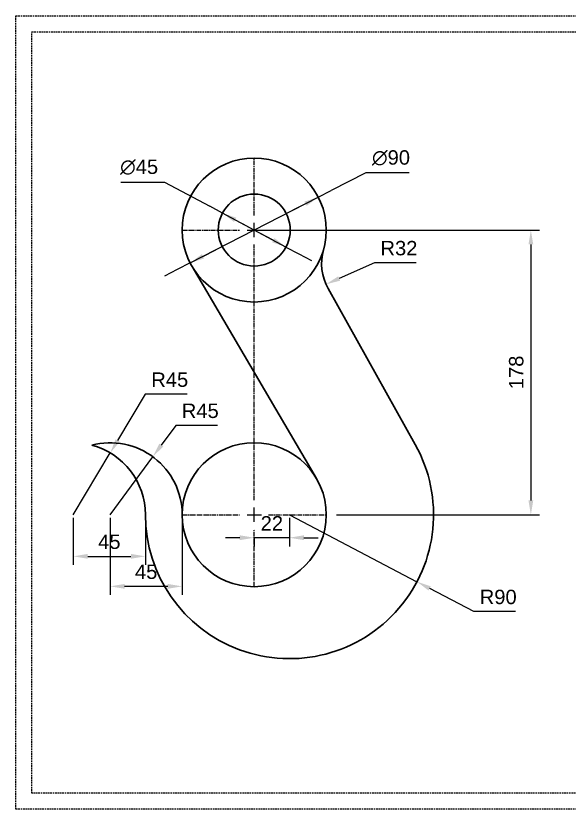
# Model space of a CAD drawing. Header units: millimetres. Extents: x 355 to 1692, y 78 to 574.
# Drawn here: x 355 to 700.6, y 77.5 to 573.5 of the extents above; entities that cross this region are included whole.
import ezdxf

# ---------------------------------------------------------------- set-up
doc = ezdxf.new("R2010")
doc.units = ezdxf.units.MM
doc.header["$LTSCALE"] = 4
doc.header["$MEASUREMENT"] = 0
doc.linetypes.add('CENTER2', pattern=[1.125, 0.75, -0.125, 0.125, -0.125])
doc.linetypes.add('HIDDEN', pattern=[0.375, 0.25, -0.125])
doc.styles.get("Standard").update_dxf_attribs({"font": 'arial.ttf'})
doc.dimstyles.get("Standard").update_dxf_attribs({"dimscale": 30, "dimtxt": 0.18, "dimasz": 0.18, "dimexe": 0.18, "dimexo": 0.0625, "dimgap": 0.09, "dimtad": 1, "dimtoh": 1, "dimdec": 4, "dimdsep": 46, "dimtxsty": 'Standard', "dimcen": 0.09, "dimadec": 0, "dimazin": 0, "dimtfac": 1, "dimtdec": 4, "dimtmove": 0, "dimatfit": 3, "dimfxl": 1, "dimtolj": 1, "dimtzin": 0, "dimarcsym": 0})

# ---------------------------------------------------------------- blocks, each defined once
blk = doc.blocks.new('*U17')
at = {"color": 0, "linetype": 'CENTER2', "transparency": 16777216}
for p, q in [((0, 9), (0, 45.12)), ((-45.12, 0), (-9, 0)), ((9, 0), (45.12, 0)), ((0, -133), (0, -9))]:
    blk.add_line(p, q, dxfattribs=at)
at = {"color": 0, "linetype": 'Continuous', "transparency": 16777216}
for p, q in [((-4.5, 0), (4.5, 0)), ((0, -4.5), (0, 4.5))]:
    blk.add_line(p, q, dxfattribs=at)
blk = doc.blocks.new('*U18')
at = {"color": 0, "linetype": 'CENTER2', "transparency": 16777216}
for p, q in [((0, 9), (0, 45.12)), ((-44.7, 0), (-9, 0)), ((9, 0), (45.12, 0)), ((0, -45.12), (0, -9))]:
    blk.add_line(p, q, dxfattribs=at)
at = {"color": 0, "linetype": 'Continuous', "transparency": 16777216}
for p, q in [((-4.5, 0), (4.5, 0)), ((0, -4.5), (0, 4.5))]:
    blk.add_line(p, q, dxfattribs=at)
blk = doc.blocks.new('*D19')
at = {"color": 0, "lineweight": -2, "transparency": 16777216}
for p, q in [((505.76, 439.58), (682.08, 439.58)), ((676.68, 430.58), (676.68, 270.58)), ((555.26, 261.58), (682.08, 261.58))]:
    blk.add_line(p, q, dxfattribs=at)
at = {"color": 0, "transparency": 16777216}
for points in [[(675.18, 430.58), (678.18, 430.58), (676.68, 439.58)], [(675.18, 270.58), (678.18, 270.58), (676.68, 261.58)]]:
    blk.add_solid(points, dxfattribs=at)
at = {"layer": 'Defpoints', "color": 0, "transparency": 16777216}
for p in [(503.88, 439.58), (553.38, 261.58), (676.68, 261.58)]:
    blk.add_point(p, dxfattribs=at)
at = {"color": 0, "transparency": 16777216, "insert": (667.58, 350.58), "char_height": 9, "attachment_point": 5, "rotation": 90}
blk.add_mtext('\\A1;178', dxfattribs=at)
blk = doc.blocks.new('*D20')
at = {"color": 0, "lineweight": -2, "transparency": 16777216}
for p, q in [((525.88, 259.71), (525.88, 241.8)), ((494.88, 247.2), (485.88, 247.2)), ((503.88, 247.46), (503.88, 241.8)), ((525.88, 247.2), (503.88, 247.2)), ((534.88, 247.2), (543.88, 247.2))]:
    blk.add_line(p, q, dxfattribs=at)
at = {"color": 0, "transparency": 16777216}
for points in [[(494.88, 248.7), (494.88, 245.7), (503.88, 247.2)], [(534.88, 248.7), (534.88, 245.7), (525.88, 247.2)]]:
    blk.add_solid(points, dxfattribs=at)
at = {"layer": 'Defpoints', "color": 0, "transparency": 16777216}
for p in [(525.88, 261.58), (503.88, 249.34), (503.88, 247.2)]:
    blk.add_point(p, dxfattribs=at)
at = {"color": 0, "transparency": 16777216, "insert": (514.88, 256.21), "char_height": 9, "attachment_point": 5}
blk.add_mtext('\\A1;22', dxfattribs=at)
blk = doc.blocks.new('*D21')
at = {"color": 0, "lineweight": -2, "transparency": 16777216}
for p, q in [((413.88, 259.71), (413.88, 211.4)), ((458.88, 259.71), (458.88, 211.4)), ((449.88, 216.8), (422.88, 216.8))]:
    blk.add_line(p, q, dxfattribs=at)
at = {"color": 0, "transparency": 16777216}
for points in [[(422.88, 218.3), (422.88, 215.3), (413.88, 216.8)], [(449.88, 218.3), (449.88, 215.3), (458.88, 216.8)]]:
    blk.add_solid(points, dxfattribs=at)
at = {"layer": 'Defpoints', "color": 0, "transparency": 16777216}
for p in [(413.88, 261.58), (458.88, 261.58), (413.88, 216.8)]:
    blk.add_point(p, dxfattribs=at)
at = {"color": 0, "transparency": 16777216, "insert": (436.38, 225.88), "char_height": 9, "attachment_point": 5}
blk.add_mtext('\\A1;45', dxfattribs=at)
blk = doc.blocks.new('*D22')
at = {"color": 0, "lineweight": -2, "transparency": 16777216}
for p, q in [((390.88, 259.71), (390.88, 230.16)), ((435.88, 259.71), (435.88, 230.16)), ((399.88, 235.56), (426.88, 235.56))]:
    blk.add_line(p, q, dxfattribs=at)
at = {"color": 0, "transparency": 16777216}
for points in [[(399.88, 237.06), (399.88, 234.06), (390.88, 235.56)], [(426.88, 237.06), (426.88, 234.06), (435.88, 235.56)]]:
    blk.add_solid(points, dxfattribs=at)
at = {"layer": 'Defpoints', "color": 0, "transparency": 16777216}
for p in [(390.88, 261.58), (435.88, 261.58), (435.88, 235.56)]:
    blk.add_point(p, dxfattribs=at)
at = {"color": 0, "transparency": 16777216, "insert": (413.38, 244.63), "char_height": 9, "attachment_point": 5}
blk.add_mtext('\\A1;45', dxfattribs=at)
blk = doc.blocks.new('*D23')
at = {"color": 0, "lineweight": -2, "transparency": 16777216}
for p, q in [((454.9, 317.42), (445.85, 305.1)), ((480.97, 317.42), (454.9, 317.42)), ((413.88, 261.58), (440.52, 297.85))]:
    blk.add_line(p, q, dxfattribs=at)
at = {"color": 0, "transparency": 16777216}
blk.add_solid([(444.64, 305.99), (447.06, 304.22), (440.52, 297.85)], dxfattribs=at)
at = {"layer": 'Defpoints', "color": 0, "transparency": 16777216}
for p in [(440.52, 297.85), (413.88, 261.58)]:
    blk.add_point(p, dxfattribs=at)
at = {"color": 0, "transparency": 16777216, "insert": (470.18, 326.5), "char_height": 9, "attachment_point": 5}
blk.add_mtext('\\A1;R45', dxfattribs=at)
blk = doc.blocks.new('*D24')
at = {"color": 0, "lineweight": -2, "transparency": 16777216}
for p, q in [((435.83, 336.89), (418.55, 307.95)), ((461.9, 336.89), (435.83, 336.89)), ((390.88, 261.58), (413.94, 300.22))]:
    blk.add_line(p, q, dxfattribs=at)
at = {"color": 0, "transparency": 16777216}
blk.add_solid([(417.27, 308.72), (419.84, 307.18), (413.94, 300.22)], dxfattribs=at)
at = {"layer": 'Defpoints', "color": 0, "transparency": 16777216}
for p in [(413.94, 300.22), (390.88, 261.58)]:
    blk.add_point(p, dxfattribs=at)
at = {"color": 0, "transparency": 16777216, "insert": (451.11, 345.97), "char_height": 9, "attachment_point": 5}
blk.add_mtext('\\A1;R45', dxfattribs=at)
blk = doc.blocks.new('*D25')
at = {"color": 0, "lineweight": -2, "transparency": 16777216}
for p, q in [((525.88, 261.58), (605.54, 219.69)), ((641.05, 201.02), (613.5, 215.51)), ((667.02, 201.02), (641.05, 201.02))]:
    blk.add_line(p, q, dxfattribs=at)
at = {"color": 0, "transparency": 16777216}
blk.add_solid([(614.2, 216.83), (612.81, 214.18), (605.54, 219.69)], dxfattribs=at)
at = {"layer": 'Defpoints', "color": 0, "transparency": 16777216}
for p in [(525.88, 261.58), (605.54, 219.69)]:
    blk.add_point(p, dxfattribs=at)
at = {"color": 0, "transparency": 16777216, "insert": (656.29, 210.12), "char_height": 9, "attachment_point": 5}
blk.add_mtext('\\A1;R90', dxfattribs=at)
blk = doc.blocks.new('*D26')
at = {"color": 0, "lineweight": -2, "transparency": 16777216}
for p, q in [((579.08, 419.12), (556.95, 409.3)), ((604.99, 419.12), (579.08, 419.12))]:
    blk.add_line(p, q, dxfattribs=at)
at = {"color": 0, "transparency": 16777216}
blk.add_solid([(556.34, 410.67), (557.56, 407.93), (548.72, 405.65)], dxfattribs=at)
at = {"layer": 'Defpoints', "color": 0, "transparency": 16777216}
for p in [(577.97, 418.63), (548.72, 405.65)]:
    blk.add_point(p, dxfattribs=at)
at = {"color": 0, "transparency": 16777216, "insert": (594.28, 428.22), "char_height": 9, "attachment_point": 5}
blk.add_mtext('\\A1;R32', dxfattribs=at)
blk = doc.blocks.new('*D27')
at = {"color": 0, "lineweight": -2, "transparency": 16777216}
for p, q in [((573.49, 475.33), (551.92, 464.25)), ((600.65, 475.33), (573.49, 475.33)), ((543.91, 460.14), (551.92, 464.25)), ((463.85, 419.03), (543.91, 460.14)), ((535.91, 456.03), (527.9, 451.92)), ((471.86, 423.14), (479.86, 427.25)), ((463.85, 419.03), (455.84, 414.92)), ((455.84, 414.92), (447.84, 410.81))]:
    blk.add_line(p, q, dxfattribs=at)
at = {"color": 0, "transparency": 16777216}
for points in [[(535.22, 457.36), (536.59, 454.69), (543.91, 460.14)], [(471.17, 424.47), (472.54, 421.8), (463.85, 419.03)]]:
    blk.add_solid(points, dxfattribs=at)
at = {"layer": 'Defpoints', "color": 0, "transparency": 16777216}
for p in [(543.91, 460.14), (463.85, 419.03)]:
    blk.add_point(p, dxfattribs=at)
at = {"color": 0, "transparency": 16777216, "insert": (589.32, 484.67), "char_height": 9, "attachment_point": 5}
blk.add_mtext('\\A1;∅90', dxfattribs=at)
blk = doc.blocks.new('*D28')
at = {"color": 0, "lineweight": -2, "transparency": 16777216}
for p, q in [((420.62, 469.53), (447.87, 469.53)), ((447.87, 469.53), (476.1, 454.43)), ((484.04, 450.19), (476.1, 454.43)), ((523.72, 428.97), (484.04, 450.19)), ((491.98, 445.95), (499.91, 441.7)), ((515.79, 433.22), (507.85, 437.46)), ((523.72, 428.97), (531.66, 424.73)), ((531.66, 424.73), (539.6, 420.49))]:
    blk.add_line(p, q, dxfattribs=at)
at = {"color": 0, "transparency": 16777216}
for points in [[(492.68, 447.27), (491.27, 444.63), (484.04, 450.19)], [(516.49, 434.54), (515.08, 431.9), (523.72, 428.97)]]:
    blk.add_solid(points, dxfattribs=at)
at = {"layer": 'Defpoints', "color": 0, "transparency": 16777216}
for p in [(484.04, 450.19), (523.72, 428.97)]:
    blk.add_point(p, dxfattribs=at)
at = {"color": 0, "transparency": 16777216, "insert": (431.99, 478.87), "char_height": 9, "attachment_point": 5}
blk.add_mtext('\\A1;∅45', dxfattribs=at)

msp = doc.modelspace()

# ---------------------------------------------------------------- linework, layer by layer
at = {"color": 7, "lineweight": 30}
for p, q in [((465.05646, 416.83017), (542.70463, 284.33578)), ((550.0285, 403.04032), (604.47911, 305.42662))]:
    msp.add_line(p, q, dxfattribs=at)
at = {"color": 5, "linetype": 'HIDDEN'}
for points in [[(355, 573.5), (1692.5, 573.5), (1692.5, 77.5), (355, 77.5)], [(365, 563.5), (1682.5, 563.5), (1682.5, 87.5), (365, 87.5)]]:
    msp.add_lwpolyline(points, close=True, dxfattribs=at)
at = {"color": 7, "lineweight": 30}
for centre, radius in [((503.88054, 439.58298), 45), ((503.88054, 439.58298), 22.5), ((503.88054, 261.58298), 45)]:
    msp.add_circle(centre, radius, dxfattribs=at)
for centre, radius, start, end in [((577.97466, 418.62917), 32, 164.2091013, 209.1535353), ((413.88054, 261.58298), 45, 0, 104.8065069), ((390.88054, 261.58298), 45, 0, 75.1934931), ((525.88054, 261.58298), 90, 180, 29.1535353)]:
    msp.add_arc(centre, radius, start, end, dxfattribs=at)

# ---------------------------------------------------------------- block references
at = {"color": 2, "linetype": 'CENTER2'}
for name, p in [('*U17', (503.88054, 439.58298)), ('*U18', (503.88054, 261.58298))]:
    msp.add_blockref(name, p, dxfattribs=at)

# ---------------------------------------------------------------- dimensions: what is measured, and where the dimension line sits
at = {"color": 4}
for p1, p2, picture, middle in [((463.84939, 419.02799), (543.91169, 460.13796), '*D27', (589.31905, 475.32686)), ((523.72281, 428.97475), (484.03828, 450.1912), '*D28', (431.99446, 469.52761))]:
    dim = msp.add_diameter_dim_2p(p1=p1, p2=p2, dimstyle='Standard', override={"dimtxt": 0.3, "dimasz": 0.3, "dimgap": 0.15}, dxfattribs=at)
    dim.commit()
    dim.dimension.update_dxf_attribs({"geometry": picture, "text_midpoint": middle, "dimtype": 163})
dim = msp.add_linear_dim(base=(676.67825, 261.58298), p1=(503.88054, 439.58298), p2=(553.38461, 261.58298), angle=90, dimstyle='Standard', override={"dimtxt": 0.3, "dimasz": 0.3, "dimgap": 0.15}, dxfattribs=at)
dim.commit()
dim.dimension.update_dxf_attribs({"geometry": '*D19', "text_midpoint": (667.58309, 350.58298)})
for center, mpoint, picture, middle in [((577.97466, 418.62917), (548.72421, 405.65183), '*D26', (594.28434, 419.11853)), ((390.88054, 261.58298), (413.94254, 300.2242), '*D24', (451.1116, 336.88925)), ((413.88054, 261.58298), (440.52083, 297.84997), '*D23', (470.18292, 317.42033)), ((525.88054, 261.58298), (605.53832, 219.69457), '*D25', (656.28655, 201.02104))]:
    dim = msp.add_radius_dim(center=center, mpoint=mpoint, dimstyle='Standard', override={"dimtxt": 0.3, "dimasz": 0.3, "dimgap": 0.15}, dxfattribs=at)
    dim.commit()
    dim.dimension.update_dxf_attribs({"geometry": picture, "text_midpoint": middle, "dimtype": 164})
for base, p1, p2, picture, middle in [((435.88054, 235.5552), (390.88054, 261.58298), (435.88054, 261.58298), '*D22', (413.38054, 244.63194)), ((413.88054, 216.80242), (458.88054, 261.58298), (413.88054, 261.58298), '*D21', (436.38054, 225.87916))]:
    dim = msp.add_linear_dim(base=base, p1=p1, p2=p2, dimstyle='Standard', override={"dimtxt": 0.3, "dimasz": 0.3, "dimgap": 0.15}, dxfattribs=at)
    dim.commit()
    dim.dimension.update_dxf_attribs({"geometry": picture, "text_midpoint": middle})
dim = msp.add_linear_dim(base=(503.88054, 247.19594), p1=(525.88054, 261.58298), p2=(503.88054, 249.33924), dimstyle='Standard', override={"dimtxt": 0.3, "dimasz": 0.3, "dimgap": 0.15}, dxfattribs=at)
dim.commit()
dim.dimension.update_dxf_attribs({"geometry": '*D20', "text_midpoint": (514.88054, 247.19594), "dimtype": 160})

doc.saveas('drawing.dxf')
